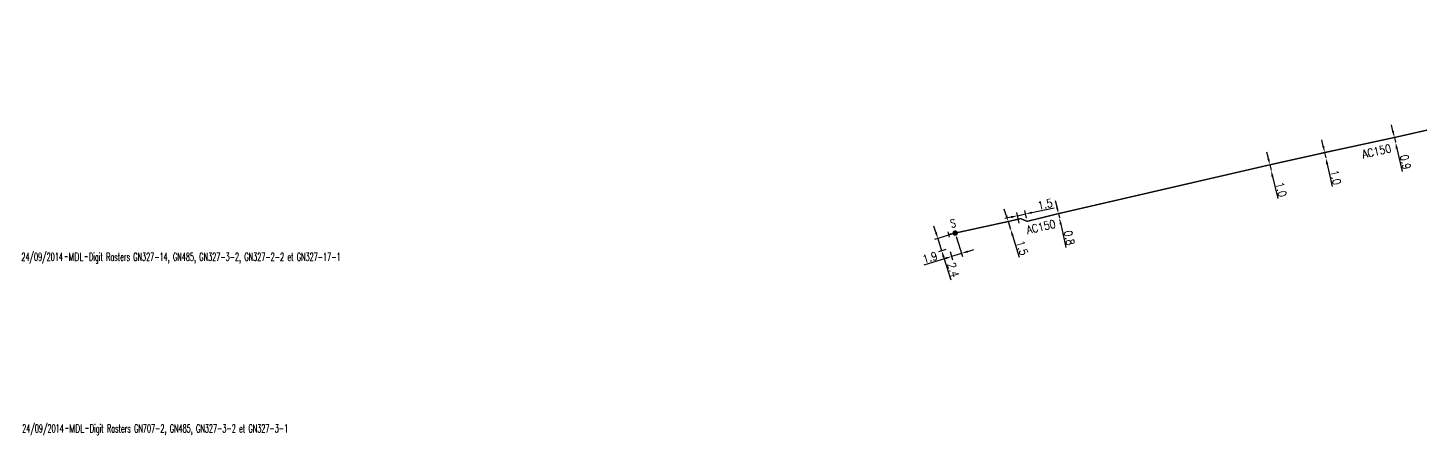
# Model space of a CAD drawing. Header units: millimetres. Extents: x 101000 to 102000, y 121011 to 122007.
# Drawn here: x 101011.1 to 101267.2, y 121483 to 121558 of the extents above; entities that cross this region are included whole.
import ezdxf
from ezdxf.enums import TextEntityAlignment as Align

# ---------------------------------------------------------------- set-up
doc = ezdxf.new("R2010")
doc.units = ezdxf.units.MM
doc.header["$PDMODE"] = 34
doc.linetypes.add('L_25_AP', pattern=[2000, 1000, 1000])
doc.layers.get('0').update_dxf_attribs({"linetype": 'CONTINUOUS'})
doc.layers.get('Defpoints').update_dxf_attribs({"linetype": 'CONTINUOUS'})
for name, color, linetype in [('L_150', 1, 'CONTINUOUS'), ('L_300', 7, 'CONTINUOUS'), ('L_340', 7, 'CONTINUOUS')]:
    doc.layers.add(name, color=color, linetype=linetype)
doc.styles.add('G_ROMANS', font='ROMANS.SHX', dxfattribs={"width": 0.75})
doc.styles.get("Standard").update_dxf_attribs({"font": 'romans.shx', "width": 0.85})
doc.dimstyles.get("Standard").update_dxf_attribs({"dimtxt": 1.5, "dimasz": 1.2, "dimexe": 0.625, "dimexo": 0.625, "dimgap": 0.25, "dimtad": 1, "dimdec": 1, "dimzin": 0, "dimdsep": 46, "dimtxsty": 'Standard', "dimcen": -0.5, "dimadec": 0, "dimazin": 0, "dimtfac": 1, "dimtdec": 1, "dimtmove": 0, "dimatfit": 3, "dimfxl": 0, "dimtolj": 1, "dimtzin": 0, "dimarcsym": 0})

# ---------------------------------------------------------------- blocks, each defined once
blk = doc.blocks.new('*D159')
at = {"layer": 'Defpoints', "color": 0, "linetype": 'Continuous', "transparency": 16777216}
for p in [(101181.7, 121520.23), (101180.59, 121517.42), (101181.05, 121515.92)]:
    blk.add_point(p, dxfattribs=at)
at = {"layer": 'L_300', "color": 0, "linetype": 'Continuous', "lineweight": -2, "transparency": 16777216}
for p, q in [((101181.89, 121519.63), (101183.05, 121515.89)), ((101180.77, 121516.82), (101181.24, 121515.33)), ((101184.01, 121516.84), (101185.16, 121517.2)), ((101179.9, 121515.57), (101175.96, 121514.34)), ((101182.86, 121516.49), (101181.05, 121515.92))]:
    blk.add_line(p, q, dxfattribs=at)
at = {"layer": 'L_300', "color": 0, "linetype": 'Continuous', "transparency": 16777216}
for points in [[(101183.95, 121517.03), (101184.07, 121516.65), (101182.86, 121516.49)], [(101179.84, 121515.76), (101179.96, 121515.38), (101181.05, 121515.92)]]:
    blk.add_solid(points, dxfattribs=at)
at = {"layer": 'L_300', "color": 0, "linetype": 'Continuous', "transparency": 16777216, "insert": (101177.06, 121515.73), "char_height": 1.5, "attachment_point": 5, "rotation": 17.2546}
blk.add_mtext('\\A1;1.9', dxfattribs=at)
blk = doc.blocks.new('*D160')
at = {"layer": 'Defpoints', "color": 0, "linetype": 'Continuous', "transparency": 16777216}
for p in [(101181.7, 121520.23), (101179.21, 121516.99), (101180.59, 121517.42)]:
    blk.add_point(p, dxfattribs=at)
at = {"layer": 'L_300', "color": 0, "linetype": 'Continuous', "lineweight": -2, "transparency": 16777216}
for p, q in [((101178.16, 121520.38), (101177.8, 121521.53)), ((101181.11, 121520.04), (101177.91, 121519.05)), ((101178.51, 121519.23), (101179.21, 121516.99)), ((101179.99, 121517.23), (101178.61, 121516.8)), ((101179.56, 121515.84), (101180.88, 121511.61))]:
    blk.add_line(p, q, dxfattribs=at)
at = {"layer": 'L_300', "color": 0, "linetype": 'Continuous', "transparency": 16777216}
for points in [[(101178.35, 121520.44), (101177.96, 121520.32), (101178.51, 121519.23)], [(101179.76, 121515.9), (101179.37, 121515.78), (101179.21, 121516.99)]]:
    blk.add_solid(points, dxfattribs=at)
at = {"layer": 'L_300', "color": 0, "linetype": 'Continuous', "transparency": 16777216, "insert": (101181.35, 121513.45), "char_height": 1.5, "attachment_point": 5, "rotation": 287.2546}
blk.add_mtext('\\A1;2.4', dxfattribs=at)
blk = doc.blocks.new('*D161')
at = {"layer": 'Defpoints', "color": 0, "linetype": 'Continuous', "transparency": 16777216}
for p in [(101191.45, 121522.36), (101191.9, 121520.93), (101191.9, 121520.93)]:
    blk.add_point(p, dxfattribs=at)
at = {"layer": 'L_150', "color": 0, "linetype": 'Continuous', "lineweight": -2, "transparency": 16777216}
for p, q in [((101191.1, 121523.51), (101190.74, 121524.66)), ((101191.45, 121522.36), (101191.9, 121520.93)), ((101192.25, 121519.78), (101193.5, 121515.78))]:
    blk.add_line(p, q, dxfattribs=at)
at = {"layer": 'L_150', "color": 0, "linetype": 'Continuous', "transparency": 16777216}
for points in [[(101191.29, 121523.57), (101190.91, 121523.45), (101191.45, 121522.36)], [(101192.45, 121519.84), (101192.06, 121519.73), (101191.9, 121520.93)]]:
    blk.add_solid(points, dxfattribs=at)
at = {"layer": 'L_150', "color": 0, "linetype": 'Continuous', "transparency": 16777216, "insert": (101194.01, 121517.51), "char_height": 1.5, "attachment_point": 5, "rotation": 287.257}
blk.add_mtext('\\A1;1.5', dxfattribs=at)
blk = doc.blocks.new('*D162')
at = {"layer": 'Defpoints', "color": 0, "linetype": 'Continuous', "transparency": 16777216}
for p in [(101193.18, 121523.43), (101194.94, 121522.39), (101193.61, 121521.46)]:
    blk.add_point(p, dxfattribs=at)
at = {"layer": 'L_150', "color": 0, "linetype": 'Continuous', "lineweight": -2, "transparency": 16777216}
for p, q in [((101195.82, 121524), (101199.91, 121524.89)), ((101192.01, 121523.17), (101190.83, 121522.92)), ((101193.47, 121522.07), (101193.05, 121524.04)), ((101193.18, 121523.43), (101194.64, 121523.75)), ((101194.81, 121523), (101194.51, 121524.36))]:
    blk.add_line(p, q, dxfattribs=at)
at = {"layer": 'L_150', "color": 0, "linetype": 'Continuous', "transparency": 16777216}
for points in [[(101191.96, 121523.37), (101192.05, 121522.98), (101193.18, 121523.43)], [(101195.77, 121524.2), (101195.86, 121523.81), (101194.64, 121523.75)]]:
    blk.add_solid(points, dxfattribs=at)
at = {"layer": 'L_150', "color": 0, "linetype": 'Continuous', "transparency": 16777216, "insert": (101198.24, 121525.55), "char_height": 1.5, "attachment_point": 5, "rotation": 12.263}
blk.add_mtext('\\A1;1.5', dxfattribs=at)
blk = doc.blocks.new('*D163')
at = {"layer": 'Defpoints', "color": 0, "linetype": 'Continuous', "transparency": 16777216}
for p in [(101200.69, 121523.81), (101200.86, 121523.03), (101200.86, 121523.03)]:
    blk.add_point(p, dxfattribs=at)
at = {"layer": 'L_150', "color": 0, "linetype": 'Continuous', "lineweight": -2, "transparency": 16777216}
for p, q in [((101200.44, 121524.99), (101200.18, 121526.16)), ((101200.69, 121523.81), (101200.86, 121523.03)), ((101201.12, 121521.86), (101202.04, 121517.59))]:
    blk.add_line(p, q, dxfattribs=at)
at = {"layer": 'L_150', "color": 0, "linetype": 'Continuous', "transparency": 16777216}
for points in [[(101200.63, 121525.03), (101200.24, 121524.94), (101200.69, 121523.81)], [(101201.31, 121521.9), (101200.92, 121521.82), (101200.86, 121523.03)]]:
    blk.add_solid(points, dxfattribs=at)
at = {"layer": 'L_150', "color": 0, "linetype": 'Continuous', "transparency": 16777216, "insert": (101202.68, 121519.35), "char_height": 1.5, "attachment_point": 5, "rotation": 282.263}
blk.add_mtext('\\A1;0.8', dxfattribs=at)
blk = doc.blocks.new('*D164')
at = {"layer": 'Defpoints', "color": 0, "linetype": 'Continuous', "transparency": 16777216}
for p in [(101239.57, 121532.8), (101239.8, 121531.82), (101239.8, 121531.82)]:
    blk.add_point(p, dxfattribs=at)
at = {"layer": 'L_150', "color": 0, "linetype": 'Continuous', "lineweight": -2, "transparency": 16777216}
for p, q in [((101239.3, 121533.97), (101239.03, 121535.13)), ((101239.57, 121532.8), (101239.8, 121531.82)), ((101240.18, 121532.94), (101240.18, 121532.94)), ((101240.07, 121530.65), (101241.02, 121526.57)), ((101240.41, 121531.96), (101240.41, 121531.96))]:
    blk.add_line(p, q, dxfattribs=at)
at = {"layer": 'L_150', "color": 0, "linetype": 'Continuous', "transparency": 16777216}
for points in [[(101239.5, 121534.01), (101239.11, 121533.92), (101239.57, 121532.8)], [(101240.26, 121530.7), (101239.87, 121530.61), (101239.8, 121531.82)]]:
    blk.add_solid(points, dxfattribs=at)
at = {"layer": 'L_150', "color": 0, "linetype": 'Continuous', "transparency": 16777216, "insert": (101241.65, 121528.25), "char_height": 1.5, "attachment_point": 5, "rotation": 283.0588}
blk.add_mtext('\\A1;1.0', dxfattribs=at)
blk = doc.blocks.new('*D165')
at = {"layer": 'Defpoints', "color": 0, "linetype": 'Continuous', "transparency": 16777216}
for p in [(101251.71, 121535.5), (101249.88, 121534.08), (101249.88, 121534.08)]:
    blk.add_point(p, dxfattribs=at)
at = {"layer": 'L_150', "color": 0, "linetype": 'Continuous', "lineweight": -2, "transparency": 16777216}
for p, q in [((101249.41, 121536.23), (101249.15, 121537.4)), ((101251.1, 121535.37), (101249.05, 121534.92)), ((101249.66, 121535.06), (101249.88, 121534.08)), ((101250.13, 121532.91), (101251.02, 121528.81))]:
    blk.add_line(p, q, dxfattribs=at)
at = {"layer": 'L_150', "color": 0, "linetype": 'Continuous', "transparency": 16777216}
for points in [[(101249.6, 121536.27), (101249.21, 121536.19), (101249.66, 121535.06)], [(101250.33, 121532.95), (101249.93, 121532.86), (101249.88, 121534.08)]]:
    blk.add_solid(points, dxfattribs=at)
at = {"layer": 'L_150', "color": 0, "linetype": 'Continuous', "transparency": 16777216, "insert": (101251.68, 121530.48), "char_height": 1.5, "attachment_point": 5, "rotation": 282.2539}
blk.add_mtext('\\A1;1.0', dxfattribs=at)
blk = doc.blocks.new('*D166')
at = {"layer": 'Defpoints', "color": 0, "linetype": 'Continuous', "transparency": 16777216}
for p in [(101262.48, 121537.83), (101262.68, 121536.96), (101262.68, 121536.96)]:
    blk.add_point(p, dxfattribs=at)
at = {"layer": 'L_150', "color": 0, "linetype": 'Continuous', "lineweight": -2, "transparency": 16777216}
for p, q in [((101262.22, 121539.01), (101261.96, 121540.18)), ((101261.87, 121537.7), (101261.87, 121537.7)), ((101262.48, 121537.83), (101262.68, 121536.96)), ((101262.07, 121536.82), (101262.07, 121536.82)), ((101262.94, 121535.78), (101263.89, 121531.58))]:
    blk.add_line(p, q, dxfattribs=at)
at = {"layer": 'L_150', "color": 0, "linetype": 'Continuous', "transparency": 16777216}
for points in [[(101262.42, 121539.05), (101262.03, 121538.96), (101262.48, 121537.83)], [(101263.14, 121535.83), (101262.75, 121535.74), (101262.68, 121536.96)]]:
    blk.add_solid(points, dxfattribs=at)
at = {"layer": 'L_150', "color": 0, "linetype": 'Continuous', "transparency": 16777216, "insert": (101264.52, 121533.31), "char_height": 1.5, "attachment_point": 5, "rotation": 282.6237}
blk.add_mtext('\\A1;0.9', dxfattribs=at)
blk = doc.blocks.new('L_300_11')
at = {"color": 0, "linetype": 'Continuous', "const_width": 0.497, "flags": 128}
blk.add_lwpolyline([(-0.25, 0, 1), (0.25, 0, 1)], format="xyb", close=True, dxfattribs=at)
at = {"color": 0, "linetype": 'Continuous', "style": 'G_ROMANS', "width": 0.75}
blk.add_text('S', height=1.5, dxfattribs=at).set_placement((0, 1.85), align=Align.MIDDLE)
at = {"color": 0, "linetype": 'Continuous', "width": 0.75, "flags": 3}
for tag, p in [('DEF_LEG', (0, -5)), ('DEF_COUP', (0, -7.5)), ('DEF_TYPE', (0, -10))]:
    blk.add_attdef(tag, text='', height=1.2, dxfattribs=at).set_placement(p, align=Align.MIDDLE)
blk = doc.blocks.new('L_340_07')
at = {"color": 0, "linetype": 'Continuous', "const_width": 0.25, "flags": 128}
blk.add_lwpolyline([(0, 0), (1.25, 0)], dxfattribs=at)
at = {"color": 0, "linetype": 'Continuous', "flags": 128}
blk.add_lwpolyline([(1.25, -0.5), (1.25, 0.5)], dxfattribs=at)
at = {"color": 0, "linetype": 'Continuous', "style": 'G_ROMANS', "width": 0.75, "flags": 3}
for tag, p in [('DEF_LEG', (0.72, -3.47)), ('DEF_COUP', (0.72, -5.97)), ('DEF_TYPE', (0.72, -8.47))]:
    blk.add_attdef(tag, text='', height=1.2, dxfattribs=at).set_placement(p, align=Align.MIDDLE)
blk = doc.blocks.new('GIS_MODF')
at = {"color": 0, "linetype": 'Continuous', "flags": 128}
for points in [[(-2.18, -0.01), (-1.68, -0.01)], [(1.52, -0.01), (2.02, -0.01)]]:
    blk.add_lwpolyline(points, dxfattribs=at)
at = {"color": 0, "linetype": 'Continuous', "width": 0.5}
blk.add_attdef('DATE', text='', height=1.5, dxfattribs=at).set_placement((-2.5, -0.8), align=Align.RIGHT)
at = {"color": 0, "linetype": 'Continuous', "width": 1.771291}
blk.add_attdef('USER', text='', height=1.5, dxfattribs=at).set_placement((-1.51, -0.8), (1.28, -0.8), align=Align.FIT)
at = {"color": 0, "linetype": 'Continuous', "width": 0.5}
blk.add_attdef('DESC', (2.29, -0.8), '', height=1.5, dxfattribs=at)

msp = doc.modelspace()

# ---------------------------------------------------------------- linework, layer by layer
at = {"layer": 'L_150', "linetype": 'L_25_AP', "flags": 128}
msp.add_lwpolyline([(101344.4, 121557.91, 0.25, 0.25, 0), (101340.77, 121557.11, 0.25, 0.25, 0), (101309.49, 121550.6, 0.25, 0.25, 0), (101289.96, 121545.82, 0.25, 0.25, 0), (101288.31, 121545.42, 0.25, 0.25, 0), (101288.75, 121543.77, 0.25, 0.25, 0), (101287.59, 121543.48, 0.25, 0.25, 0), (101282.17, 121542.29, 0.25, 0.25, 0), (101262.48, 121537.83, 0.25, 0.25, 0), (101251.71, 121535.5, 0.25, 0.25, 0), (101239.57, 121532.8, 0.25, 0.25, 0), (101200.69, 121523.81, 0.25, 0.25, 0), (101194.94, 121522.39, 0.25, 0.25, 0), (101193.73, 121522.89, 0.25, 0.25, 0), (101191.45, 121522.36, 0.25, 0.25, 0), (101181.7, 121520.23, 0, 0, 0)], format="xyseb", dxfattribs=at)

# ---------------------------------------------------------------- block references
at = {"layer": 'L_150', "linetype": 'Continuous'}
ref = msp.add_blockref('GIS_MODF', (101020.1, 121515.9), dxfattribs=at)
ref.add_attrib('DATE', '24/09/2014', dxfattribs={"layer": '0', "color": 0, "linetype": 'Continuous', "height": 1.5, "width": 0.5}).set_placement((101017.6, 121515.1), align=Align.RIGHT)
ref.add_attrib('USER', 'MDL', dxfattribs={"layer": '0', "color": 0, "linetype": 'Continuous', "height": 1.5, "width": 0.638826}).set_placement((101018.6, 121515.1), (101021.38, 121515.1), align=Align.FIT)
ref.add_attrib('DESC', 'Digit Rasters GN327-14, GN485, GN327-3-2, GN327-2-2 et GN327-17-1', (101022.39, 121515.1), dxfattribs={"layer": '0', "color": 0, "linetype": 'Continuous', "height": 1.5, "width": 0.5})
ref = msp.add_blockref('GIS_MODF', (101020.25, 121484.31), dxfattribs=at)
ref.add_attrib('DATE', '24/09/2014', dxfattribs={"layer": '0', "color": 0, "linetype": 'Continuous', "height": 1.5, "width": 0.5}).set_placement((101017.75, 121483.51), align=Align.RIGHT)
ref.add_attrib('USER', 'MDL', dxfattribs={"layer": '0', "color": 0, "linetype": 'Continuous', "height": 1.5, "width": 0.638826}).set_placement((101018.74, 121483.51), (101021.53, 121483.51), align=Align.FIT)
ref.add_attrib('DESC', 'Digit Rasters GN707-2, GN485, GN327-3-2 et GN327-3-1', (101022.54, 121483.51), dxfattribs={"layer": '0', "color": 0, "linetype": 'Continuous', "height": 1.5, "width": 0.5})
at = {"layer": 'L_300', "rotation": 12.38646303188471}
msp.add_blockref('L_300_11', (101181.7, 121520.23), dxfattribs=at)
at = {"layer": 'L_340', "rotation": 192.386463031553}
msp.add_blockref('L_340_07', (101181.7, 121520.23), dxfattribs=at)

# ---------------------------------------------------------------- texts
at = {"layer": 'L_150', "linetype": 'Continuous', "width": 0.85}
for rotation, p in [(12.573, (101256.74, 121533.98)), (13.0089, (101195.03, 121520.04))]:
    msp.add_text('AC150', height=1.5, rotation=rotation, dxfattribs=at).set_placement(p)

# ---------------------------------------------------------------- dimensions: what is measured, and where the dimension line sits
at = {"layer": 'L_150', "linetype": 'Continuous'}
for base, p1, p2, angle, picture, middle in [((101262.68, 121536.96), (101262.48, 121537.83), (101262.68, 121536.96), 102.6237, '*D166', (101263.55, 121533.1)), ((101249.88, 121534.08), (101251.71, 121535.5), (101249.88, 121534.08), 102.2539, '*D165', (101250.7, 121530.27)), ((101239.8, 121531.82), (101239.57, 121532.8), (101239.8, 121531.82), 103.0588, '*D164', (101240.68, 121528.03)), ((101191.9, 121520.93), (101191.45, 121522.36), (101191.9, 121520.93), 107.257, '*D161', (101193.05, 121517.21)), ((101193.18, 121523.43), (101194.94, 121522.39), (101193.61, 121521.46), 12.263, '*D162', (101198.45, 121524.58)), ((101200.86, 121523.03), (101200.69, 121523.81), (101200.86, 121523.03), 102.263, '*D163', (101201.71, 121519.14))]:
    dim = msp.add_linear_dim(base=base, p1=p1, p2=p2, angle=angle, dimstyle='Standard', dxfattribs=at)
    dim.commit()
    dim.dimension.update_dxf_attribs({"geometry": picture, "text_midpoint": middle, "dimtype": 160})
at = {"layer": 'L_300', "linetype": 'Continuous'}
for base, angle, picture, middle in [((101181.05, 121515.92), 17.2546, '*D159', (101177.36, 121514.78)), ((101179.21, 121516.99), 107.2546, '*D160', (101180.4, 121513.15))]:
    dim = msp.add_linear_dim(base=base, p1=(101181.7, 121520.23), p2=(101180.59, 121517.42), angle=angle, dimstyle='Standard', dxfattribs=at)
    dim.commit()
    dim.dimension.update_dxf_attribs({"geometry": picture, "text_midpoint": middle, "dimtype": 160})

doc.saveas('drawing.dxf')
